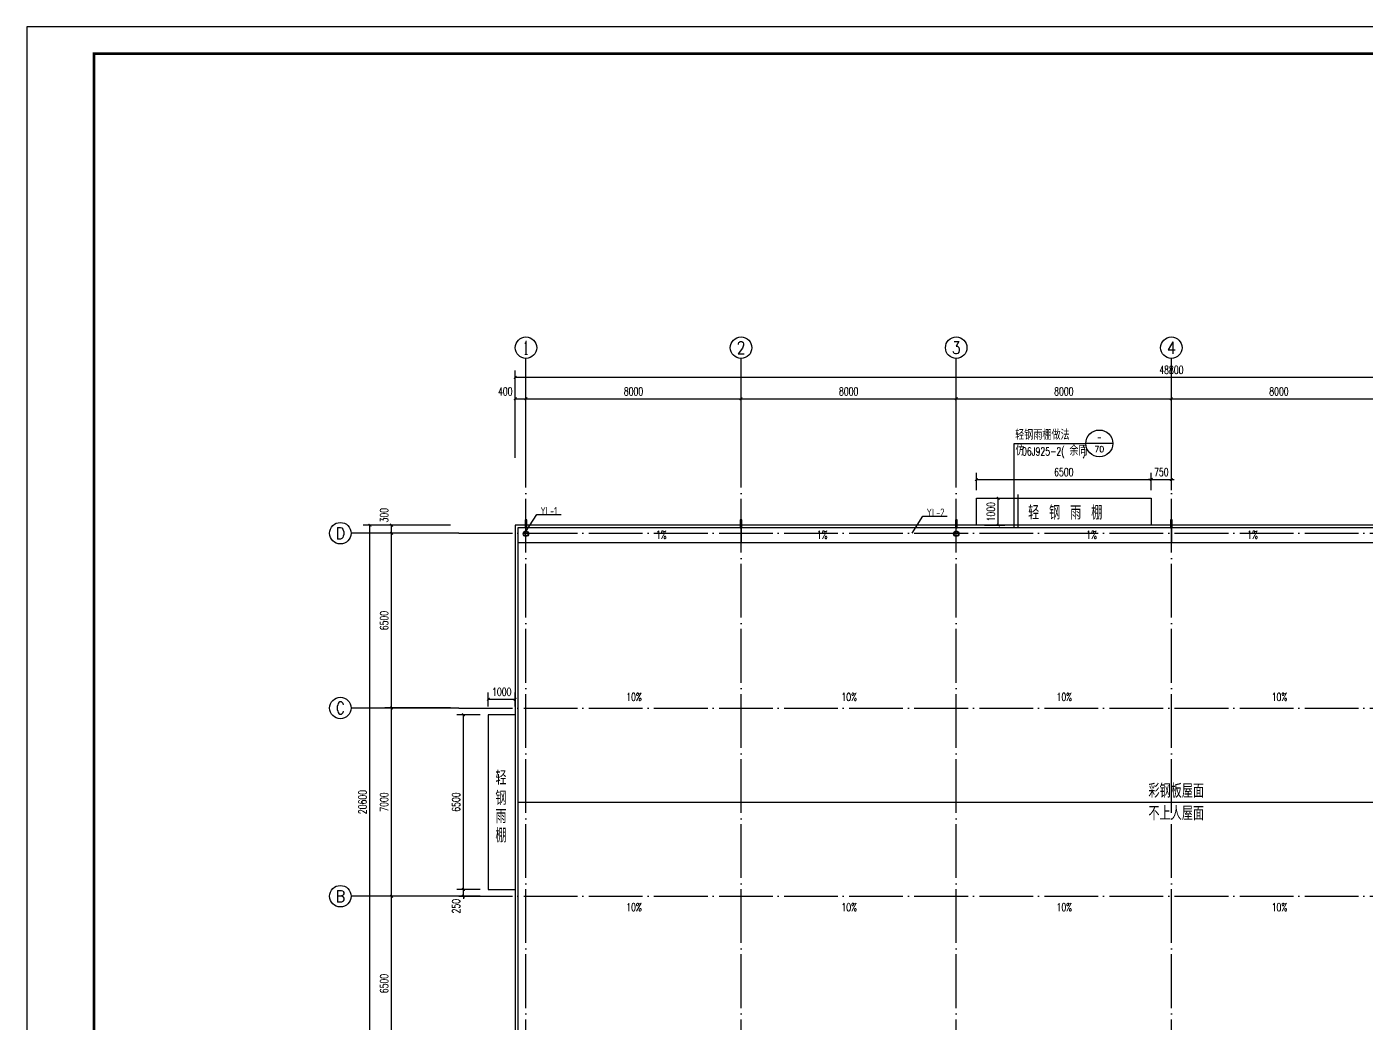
# Model space of a CAD drawing. Extents: x 4579863 to 4663963, y -547270 to -273670.
# Drawn here: x 4579863 to 4629669, y -524930 to -487870 of the extents above; entities that cross this region are included whole.
import ezdxf
from ezdxf.enums import TextEntityAlignment as Align

# ---------------------------------------------------------------- set-up
doc = ezdxf.new("R2010")
doc.units = 0
doc.header["$LTSCALE"] = 1000
doc.header["$MEASUREMENT"] = 0
doc.linetypes.add('DOTE', pattern=[2.42, 2, -0.2, 0.02, -0.2])
doc.layers.get('0').update_dxf_attribs({"linetype": 'CONTINUOUS'})
doc.layers.get('Defpoints').update_dxf_attribs({"linetype": 'CONTINUOUS'})
for name, color, linetype in [('11', 134, 'CONTINUOUS'), ('AXIS', 3, 'CONTINUOUS'), ('AXIS_TEXT', 7, 'CONTINUOUS'), ('DIM_IDEN', 3, 'CONTINUOUS'), ('DIM_SYMB', 3, 'CONTINUOUS'), ('DOTE', 252, 'CONTINUOUS'), ('PUB_DIM', 3, 'CONTINUOUS'), ('PUB_TEXT', 7, 'CONTINUOUS'), ('PUB_TITLE', 4, 'CONTINUOUS'), ('雨水管', 5, 'CONTINUOUS')]:
    doc.layers.add(name, color=color, linetype=linetype)
doc.layers.add('_0', color=7, linetype='CONTINUOUS', lineweight=25)
doc.styles.add('_HZTXT', font='txt.shx', dxfattribs={"width": 0.8, "bigfont": 'HZTXT.shx'})
doc.styles.add('_TCH_AXIS', font='COMPLEX', dxfattribs={"bigfont": 'GBCBIG'})
doc.styles.add('_TCH_DIM', font='SIMPLEX', dxfattribs={"bigfont": 'GBCBIG'})
doc.styles.add('_TCH_DIM_T3', font='SIMPLEX', dxfattribs={"width": 0.705882, "bigfont": 'GBCBIG'})
doc.styles.add('_TCH_LABEL', font='COMPLEX', dxfattribs={"bigfont": 'GBCBIG'})
doc.styles.add('COMPLEX', font='COMPLEX')
doc.styles.add('SCEI', font='sceie.shx', dxfattribs={"width": 0.8, "bigfont": 'sceic.shx'})
doc.dimstyles.new('_TCH_ARCH&&100', dxfattribs={"dimtxt": 297.5, "dimasz": 100, "dimexe": 250, "dimexo": 300, "dimgap": 126.25, "dimtad": 1, "dimdec": 0, "dimzin": 0, "dimdsep": 46, "dimtxsty": '_TCH_DIM_T3', "dimblk": 'ARCHTICK', "dimcen": 0.09, "dimclrt": 7, "dimazin": 2, "dimtfac": 1, "dimtdec": 0, "dimtix": 1, "dimtmove": 2, "dimatfit": 3, "dimfxl": 0, "dimtolj": 1, "dimtzin": 0, "dimarcsym": 0})

# ---------------------------------------------------------------- blocks, each defined once
blk = doc.blocks.new('_ArchTick')
at = {"color": 0, "linetype": 'ByBlock', "const_width": 0.4}
blk.add_lwpolyline([(-0.5, -0.5), (0.5, 0.5)], dxfattribs=at)
blk = doc.blocks.new('*D414')
at = {"layer": 'Defpoints', "color": 0}
for p in [(4598024, -512880), (4597024, -513456), (4598024, -513456)]:
    blk.add_point(p, dxfattribs=at)
at = {"layer": 'PUB_DIM', "color": 0, "lineweight": -2}
for p, q in [((4597024, -513156), (4597024, -512630)), ((4597024, -512880), (4598024, -512880)), ((4598024, -513156), (4598024, -512630))]:
    blk.add_line(p, q, dxfattribs=at)
at = {"layer": 'PUB_DIM', "color": 0, "lineweight": -2, "xscale": 100, "yscale": 100, "zscale": 100, "rotation": 180}
blk.add_blockref('_ArchTick', (4597024, -512880), dxfattribs=at)
at = {"layer": 'PUB_DIM', "color": 0, "lineweight": -2, "xscale": 100, "yscale": 100, "zscale": 100}
blk.add_blockref('_ArchTick', (4598024, -512880), dxfattribs=at)
at = {"layer": 'PUB_DIM', "color": 7, "insert": (4597524, -512605), "char_height": 297.5, "attachment_point": 5, "style": '_TCH_DIM_T3'}
blk.add_mtext('\\A1;1000', dxfattribs=at)
blk = doc.blocks.new('*D415')
at = {"layer": 'Defpoints', "color": 0}
for p in [(4596099, -519956), (4597024, -519956), (4597024, -520206)]:
    blk.add_point(p, dxfattribs=at)
at = {"layer": 'PUB_DIM', "color": 0, "lineweight": -2}
for p, q in [((4596724, -519956), (4595849, -519956)), ((4596099, -519956), (4596099, -519856)), ((4596099, -520206), (4596099, -519956)), ((4596724, -520206), (4595849, -520206)), ((4596099, -520206), (4596099, -520306))]:
    blk.add_line(p, q, dxfattribs=at)
at = {"layer": 'PUB_DIM', "color": 0, "lineweight": -2, "xscale": 100, "yscale": 100, "zscale": 100}
for p, rotation in [((4596099, -519956), 270), ((4596099, -520206), 90)]:
    blk.add_blockref('_ArchTick', p, dxfattribs=dict(at, rotation=rotation))
at = {"layer": 'PUB_DIM', "color": 7, "insert": (4595824, -520576), "char_height": 297.5, "attachment_point": 5, "rotation": 90, "style": '_TCH_DIM_T3'}
blk.add_mtext('\\A1;250', dxfattribs=at)
blk = doc.blocks.new('*D416')
at = {"layer": 'Defpoints', "color": 0}
for p in [(4596099, -513456), (4597024, -513456), (4597024, -519956)]:
    blk.add_point(p, dxfattribs=at)
at = {"layer": 'PUB_DIM', "color": 0, "lineweight": -2}
for p, q in [((4596724, -513456), (4595849, -513456)), ((4596099, -519956), (4596099, -513456)), ((4596724, -519956), (4595849, -519956))]:
    blk.add_line(p, q, dxfattribs=at)
at = {"layer": 'PUB_DIM', "color": 0, "lineweight": -2, "xscale": 100, "yscale": 100, "zscale": 100}
for p, rotation in [((4596099, -513456), 90), ((4596099, -519956), 270)]:
    blk.add_blockref('_ArchTick', p, dxfattribs=dict(at, rotation=rotation))
at = {"layer": 'PUB_DIM', "color": 7, "insert": (4595824, -516706), "char_height": 297.5, "attachment_point": 5, "rotation": 90, "style": '_TCH_DIM_T3'}
blk.add_mtext('\\A1;6500', dxfattribs=at)
blk = doc.blocks.new('*D423')
at = {"layer": 'Defpoints', "color": 0}
for p in [(4615174, -505406), (4615987, -505406), (4615174, -506406)]:
    blk.add_point(p, dxfattribs=at)
at = {"layer": 'PUB_DIM', "color": 0, "lineweight": -2}
for p, q in [((4615474, -505406), (4616237, -505406)), ((4615987, -506406), (4615987, -505406)), ((4615474, -506406), (4616237, -506406))]:
    blk.add_line(p, q, dxfattribs=at)
at = {"layer": 'PUB_DIM', "color": 0, "lineweight": -2, "xscale": 100, "yscale": 100, "zscale": 100}
for p, rotation in [((4615987, -505406), 90), ((4615987, -506406), 270)]:
    blk.add_blockref('_ArchTick', p, dxfattribs=dict(at, rotation=rotation))
at = {"layer": 'PUB_DIM', "color": 7, "insert": (4615712, -505906), "char_height": 297.5, "attachment_point": 5, "rotation": 90, "style": '_TCH_DIM_T3'}
blk.add_mtext('\\A1;1000', dxfattribs=at)
blk = doc.blocks.new('*D424')
at = {"layer": 'Defpoints', "color": 0}
for p in [(4621674, -504706), (4615174, -505406), (4621674, -505406)]:
    blk.add_point(p, dxfattribs=at)
at = {"layer": 'PUB_DIM', "color": 0, "lineweight": -2}
for p, q in [((4615174, -505106), (4615174, -504456)), ((4621674, -505106), (4621674, -504456)), ((4615174, -504706), (4621674, -504706))]:
    blk.add_line(p, q, dxfattribs=at)
at = {"layer": 'PUB_DIM', "color": 0, "lineweight": -2, "xscale": 100, "yscale": 100, "zscale": 100, "rotation": 180}
blk.add_blockref('_ArchTick', (4615174, -504706), dxfattribs=at)
at = {"layer": 'PUB_DIM', "color": 0, "lineweight": -2, "xscale": 100, "yscale": 100, "zscale": 100}
blk.add_blockref('_ArchTick', (4621674, -504706), dxfattribs=at)
at = {"layer": 'PUB_DIM', "color": 7, "insert": (4618424, -504431), "char_height": 297.5, "attachment_point": 5, "style": '_TCH_DIM_T3'}
blk.add_mtext('\\A1;6500', dxfattribs=at)
blk = doc.blocks.new('*D425')
at = {"layer": 'Defpoints', "color": 0}
for p in [(4622424, -504706), (4621674, -505406), (4622424, -505406)]:
    blk.add_point(p, dxfattribs=at)
at = {"layer": 'PUB_DIM', "color": 0, "lineweight": -2}
for p, q in [((4621674, -505106), (4621674, -504456)), ((4622424, -505106), (4622424, -504456)), ((4621674, -504706), (4621574, -504706)), ((4621674, -504706), (4622424, -504706)), ((4622424, -504706), (4622524, -504706))]:
    blk.add_line(p, q, dxfattribs=at)
at = {"layer": 'PUB_DIM', "color": 0, "lineweight": -2, "xscale": 100, "yscale": 100, "zscale": 100}
blk.add_blockref('_ArchTick', (4621674, -504706), dxfattribs=at)
at = {"layer": 'PUB_DIM', "color": 0, "lineweight": -2, "xscale": 100, "yscale": 100, "zscale": 100, "rotation": 180}
blk.add_blockref('_ArchTick', (4622424, -504706), dxfattribs=at)
at = {"layer": 'PUB_DIM', "color": 7, "insert": (4622049, -504431), "char_height": 297.5, "attachment_point": 5, "style": '_TCH_DIM_T3'}
blk.add_mtext('\\A1;750', dxfattribs=at)
blk = doc.blocks.new('*D428')
at = {"layer": 'AXIS', "color": 0, "lineweight": -2}
for p, q in [((4595624, -520206), (4593174, -520206)), ((4593424, -526706), (4593424, -520206)), ((4595624, -526706), (4593174, -526706))]:
    blk.add_line(p, q, dxfattribs=at)
at = {"layer": 'Defpoints', "color": 0}
for p in [(4593424, -520206), (4595924, -520206), (4595924, -526706)]:
    blk.add_point(p, dxfattribs=at)
at = {"layer": 'AXIS', "color": 0, "lineweight": -2, "xscale": 100, "yscale": 100, "zscale": 100}
for p, rotation in [((4593424, -520206), 90), ((4593424, -526706), 270)]:
    blk.add_blockref('_ArchTick', p, dxfattribs=dict(at, rotation=rotation))
at = {"layer": 'AXIS', "color": 7, "insert": (4593149, -523456), "char_height": 297.5, "attachment_point": 5, "rotation": 90, "style": '_TCH_DIM_T3'}
blk.add_mtext('\\A1;6500', dxfattribs=at)
blk = doc.blocks.new('*D429')
at = {"layer": 'AXIS', "color": 0, "lineweight": -2}
for p, q in [((4595624, -513206), (4593174, -513206)), ((4593424, -520206), (4593424, -513206)), ((4595624, -520206), (4593174, -520206))]:
    blk.add_line(p, q, dxfattribs=at)
at = {"layer": 'Defpoints', "color": 0}
for p in [(4593424, -513206), (4595924, -513206), (4595924, -520206)]:
    blk.add_point(p, dxfattribs=at)
at = {"layer": 'AXIS', "color": 0, "lineweight": -2, "xscale": 100, "yscale": 100, "zscale": 100}
for p, rotation in [((4593424, -513206), 90), ((4593424, -520206), 270)]:
    blk.add_blockref('_ArchTick', p, dxfattribs=dict(at, rotation=rotation))
at = {"layer": 'AXIS', "color": 7, "insert": (4593149, -516706), "char_height": 297.5, "attachment_point": 5, "rotation": 90, "style": '_TCH_DIM_T3'}
blk.add_mtext('\\A1;7000', dxfattribs=at)
blk = doc.blocks.new('*D387')
at = {"layer": 'AXIS', "color": 0, "lineweight": -2}
for p, q in [((4595624, -506706), (4593174, -506706)), ((4593424, -513206), (4593424, -506706)), ((4595624, -513206), (4593174, -513206))]:
    blk.add_line(p, q, dxfattribs=at)
at = {"layer": 'Defpoints', "color": 0}
for p in [(4593424, -506706), (4595924, -506706), (4595924, -513206)]:
    blk.add_point(p, dxfattribs=at)
at = {"layer": 'AXIS', "color": 0, "lineweight": -2, "xscale": 100, "yscale": 100, "zscale": 100}
for p, rotation in [((4593424, -506706), 90), ((4593424, -513206), 270)]:
    blk.add_blockref('_ArchTick', p, dxfattribs=dict(at, rotation=rotation))
at = {"layer": 'AXIS', "color": 7, "insert": (4593149, -509956), "char_height": 297.5, "attachment_point": 5, "rotation": 90, "style": '_TCH_DIM_T3'}
blk.add_mtext('\\A1;6500', dxfattribs=at)
blk = doc.blocks.new('*D388')
at = {"layer": 'AXIS', "color": 0, "lineweight": -2}
for p, q in [((4595624, -506406), (4593174, -506406)), ((4593424, -506706), (4593424, -506406)), ((4595624, -506706), (4593174, -506706))]:
    blk.add_line(p, q, dxfattribs=at)
at = {"layer": 'Defpoints', "color": 0}
for p in [(4593424, -506406), (4595924, -506406), (4595924, -506706)]:
    blk.add_point(p, dxfattribs=at)
at = {"layer": 'AXIS', "color": 0, "lineweight": -2, "xscale": 100, "yscale": 100, "zscale": 100}
for p, rotation in [((4593424, -506406), 90), ((4593424, -506706), 270)]:
    blk.add_blockref('_ArchTick', p, dxfattribs=dict(at, rotation=rotation))
at = {"layer": 'AXIS', "color": 7, "insert": (4593149, -506036), "char_height": 297.5, "attachment_point": 5, "rotation": 90, "style": '_TCH_DIM_T3'}
blk.add_mtext('\\A1;300', dxfattribs=at)
blk = doc.blocks.new('*D389')
at = {"layer": 'AXIS', "color": 0, "lineweight": -2}
for p, q in [((4595624, -506406), (4592374, -506406)), ((4592624, -527006), (4592624, -506406)), ((4595624, -527006), (4592374, -527006))]:
    blk.add_line(p, q, dxfattribs=at)
at = {"layer": 'Defpoints', "color": 0}
for p in [(4592624, -506406), (4595924, -506406), (4595924, -527006)]:
    blk.add_point(p, dxfattribs=at)
at = {"layer": 'AXIS', "color": 0, "lineweight": -2, "xscale": 100, "yscale": 100, "zscale": 100}
for p, rotation in [((4592624, -506406), 90), ((4592624, -527006), 270)]:
    blk.add_blockref('_ArchTick', p, dxfattribs=dict(at, rotation=rotation))
at = {"layer": 'AXIS', "color": 7, "insert": (4592349, -516706), "char_height": 297.5, "attachment_point": 5, "rotation": 90, "style": '_TCH_DIM_T3'}
blk.add_mtext('\\A1;20600', dxfattribs=at)
blk = doc.blocks.new('_AXISO')
blk.add_circle((0, 0), 0.5)
at = {"layer": 'AXIS_TEXT', "style": 'COMPLEX', "width": 1.041667}
blk.add_attdef('A', text='', height=0.56, dxfattribs=at).set_placement((-0.25, -0.28), (0.25, -0.28), align=Align.FIT)
blk = doc.blocks.new('*D396')
at = {"layer": 'AXIS', "color": 0, "lineweight": -2}
for p, q in [((4598024, -503906), (4598024, -501456)), ((4598424, -503906), (4598424, -501456)), ((4598024, -501706), (4598424, -501706))]:
    blk.add_line(p, q, dxfattribs=at)
at = {"layer": 'Defpoints', "color": 0}
for p in [(4598424, -501706), (4598024, -504206), (4598424, -504206)]:
    blk.add_point(p, dxfattribs=at)
at = {"layer": 'AXIS', "color": 0, "lineweight": -2, "xscale": 100, "yscale": 100, "zscale": 100, "rotation": 180}
blk.add_blockref('_ArchTick', (4598024, -501706), dxfattribs=at)
at = {"layer": 'AXIS', "color": 0, "lineweight": -2, "xscale": 100, "yscale": 100, "zscale": 100}
blk.add_blockref('_ArchTick', (4598424, -501706), dxfattribs=at)
at = {"layer": 'AXIS', "color": 7, "insert": (4597654, -501431), "char_height": 297.5, "attachment_point": 5, "style": '_TCH_DIM_T3'}
blk.add_mtext('\\A1;400', dxfattribs=at)
blk = doc.blocks.new('*D397')
at = {"layer": 'AXIS', "color": 0, "lineweight": -2}
for p, q in [((4598424, -503906), (4598424, -501456)), ((4606424, -503906), (4606424, -501456)), ((4598424, -501706), (4606424, -501706))]:
    blk.add_line(p, q, dxfattribs=at)
at = {"layer": 'Defpoints', "color": 0}
for p in [(4606424, -501706), (4598424, -504206), (4606424, -504206)]:
    blk.add_point(p, dxfattribs=at)
at = {"layer": 'AXIS', "color": 0, "lineweight": -2, "xscale": 100, "yscale": 100, "zscale": 100, "rotation": 180}
blk.add_blockref('_ArchTick', (4598424, -501706), dxfattribs=at)
at = {"layer": 'AXIS', "color": 0, "lineweight": -2, "xscale": 100, "yscale": 100, "zscale": 100}
blk.add_blockref('_ArchTick', (4606424, -501706), dxfattribs=at)
at = {"layer": 'AXIS', "color": 7, "insert": (4602424, -501431), "char_height": 297.5, "attachment_point": 5, "style": '_TCH_DIM_T3'}
blk.add_mtext('\\A1;8000', dxfattribs=at)
blk = doc.blocks.new('*D398')
at = {"layer": 'AXIS', "color": 0, "lineweight": -2}
for p, q in [((4606424, -503906), (4606424, -501456)), ((4614424, -503906), (4614424, -501456)), ((4606424, -501706), (4614424, -501706))]:
    blk.add_line(p, q, dxfattribs=at)
at = {"layer": 'Defpoints', "color": 0}
for p in [(4614424, -501706), (4606424, -504206), (4614424, -504206)]:
    blk.add_point(p, dxfattribs=at)
at = {"layer": 'AXIS', "color": 0, "lineweight": -2, "xscale": 100, "yscale": 100, "zscale": 100, "rotation": 180}
blk.add_blockref('_ArchTick', (4606424, -501706), dxfattribs=at)
at = {"layer": 'AXIS', "color": 0, "lineweight": -2, "xscale": 100, "yscale": 100, "zscale": 100}
blk.add_blockref('_ArchTick', (4614424, -501706), dxfattribs=at)
at = {"layer": 'AXIS', "color": 7, "insert": (4610424, -501431), "char_height": 297.5, "attachment_point": 5, "style": '_TCH_DIM_T3'}
blk.add_mtext('\\A1;8000', dxfattribs=at)
blk = doc.blocks.new('*D399')
at = {"layer": 'AXIS', "color": 0, "lineweight": -2}
for p, q in [((4614424, -503906), (4614424, -501456)), ((4622424, -503906), (4622424, -501456)), ((4614424, -501706), (4622424, -501706))]:
    blk.add_line(p, q, dxfattribs=at)
at = {"layer": 'Defpoints', "color": 0}
for p in [(4622424, -501706), (4614424, -504206), (4622424, -504206)]:
    blk.add_point(p, dxfattribs=at)
at = {"layer": 'AXIS', "color": 0, "lineweight": -2, "xscale": 100, "yscale": 100, "zscale": 100, "rotation": 180}
blk.add_blockref('_ArchTick', (4614424, -501706), dxfattribs=at)
at = {"layer": 'AXIS', "color": 0, "lineweight": -2, "xscale": 100, "yscale": 100, "zscale": 100}
blk.add_blockref('_ArchTick', (4622424, -501706), dxfattribs=at)
at = {"layer": 'AXIS', "color": 7, "insert": (4618424, -501431), "char_height": 297.5, "attachment_point": 5, "style": '_TCH_DIM_T3'}
blk.add_mtext('\\A1;8000', dxfattribs=at)
blk = doc.blocks.new('*D400')
at = {"layer": 'AXIS', "color": 0, "lineweight": -2}
for p, q in [((4622424, -503906), (4622424, -501456)), ((4630424, -503906), (4630424, -501456)), ((4622424, -501706), (4630424, -501706))]:
    blk.add_line(p, q, dxfattribs=at)
at = {"layer": 'Defpoints', "color": 0}
for p in [(4630424, -501706), (4622424, -504206), (4630424, -504206)]:
    blk.add_point(p, dxfattribs=at)
at = {"layer": 'AXIS', "color": 0, "lineweight": -2, "xscale": 100, "yscale": 100, "zscale": 100, "rotation": 180}
blk.add_blockref('_ArchTick', (4622424, -501706), dxfattribs=at)
at = {"layer": 'AXIS', "color": 0, "lineweight": -2, "xscale": 100, "yscale": 100, "zscale": 100}
blk.add_blockref('_ArchTick', (4630424, -501706), dxfattribs=at)
at = {"layer": 'AXIS', "color": 7, "insert": (4626424, -501431), "char_height": 297.5, "attachment_point": 5, "style": '_TCH_DIM_T3'}
blk.add_mtext('\\A1;8000', dxfattribs=at)
blk = doc.blocks.new('*D404')
at = {"layer": 'AXIS', "color": 0, "lineweight": -2}
for p, q in [((4598024, -503906), (4598024, -500656)), ((4598024, -500906), (4646824, -500906)), ((4646824, -503906), (4646824, -500656))]:
    blk.add_line(p, q, dxfattribs=at)
at = {"layer": 'Defpoints', "color": 0}
for p in [(4646824, -500906), (4598024, -504206), (4646824, -504206)]:
    blk.add_point(p, dxfattribs=at)
at = {"layer": 'AXIS', "color": 0, "lineweight": -2, "xscale": 100, "yscale": 100, "zscale": 100, "rotation": 180}
blk.add_blockref('_ArchTick', (4598024, -500906), dxfattribs=at)
at = {"layer": 'AXIS', "color": 0, "lineweight": -2, "xscale": 100, "yscale": 100, "zscale": 100}
blk.add_blockref('_ArchTick', (4646824, -500906), dxfattribs=at)
at = {"layer": 'AXIS', "color": 7, "insert": (4622424, -500631), "char_height": 297.5, "attachment_point": 5, "style": '_TCH_DIM_T3'}
blk.add_mtext('\\A1;48800', dxfattribs=at)

msp = doc.modelspace()

# ---------------------------------------------------------------- linework, layer by layer
for points in [[(4606423.7, -506506.4), (4606423.7, -507056.4)], [(4622423.7, -506506.4), (4622423.7, -507056.4)], [(4598123.7, -507056.4), (4646723.7, -507056.4)]]:
    msp.add_lwpolyline(points)
at = {"layer": '11'}
for centre, radius in [((4598423.7, -506727.4), 100), ((4598423.7, -506727.4), 80), ((4614423.7, -506727.4), 100), ((4614423.7, -506727.4), 80)]:
    msp.add_circle(centre, radius, dxfattribs=at)
at = {"layer": '_0', "color": 0}
msp.add_line((4598123.7, -516706.4), (4646723.7, -516706.4), dxfattribs=at)
for points in [[(4615173.7, -506406.4), (4615173.7, -505406.4), (4621673.7, -505406.4), (4621673.7, -506406.4)], [(4598023.7, -513456.4), (4597023.7, -513456.4), (4597023.7, -519956.4), (4598023.7, -519956.4)]]:
    msp.add_lwpolyline(points, dxfattribs=at)
for points in [[(4646823.7, -506406.4), (4598023.7, -506406.4), (4598023.7, -527006.4), (4646823.7, -527006.4)], [(4646723.7, -506506.4), (4598123.7, -506506.4), (4598123.7, -526906.4), (4646723.7, -526906.4)]]:
    msp.add_lwpolyline(points, close=True, dxfattribs=at)
at = {"layer": 'AXIS', "color": 0}
for p, q in [((4598423.7, -504206.4), (4598423.7, -500206.4)), ((4606423.7, -504206.4), (4606423.7, -500206.4)), ((4614423.7, -504206.4), (4614423.7, -500206.4)), ((4622423.7, -504206.4), (4622423.7, -500206.4)), ((4595923.7, -506706.4), (4591923.7, -506706.4)), ((4595923.7, -513206.4), (4591923.7, -513206.4)), ((4595923.7, -520206.4), (4591923.7, -520206.4))]:
    msp.add_line(p, q, dxfattribs=at)
at = {"layer": 'DIM_IDEN'}
for p, q in [((4616573.2, -503367.9), (4619245.4, -503367.9)), ((4616573.2, -506472.4), (4616573.2, -503367.9)), ((4620245.4, -503367.9), (4619245.4, -503367.9))]:
    msp.add_line(p, q, dxfattribs=at)
at = {"layer": 'DIM_IDEN', "const_width": 50}
msp.add_lwpolyline([(4616723.2, -506472.4), (4616723.2, -505262.6)], dxfattribs=at)
at = {"layer": 'DIM_IDEN'}
msp.add_circle((4619745.4, -503367.9), 500, dxfattribs=at)
at = {"layer": 'DIM_SYMB'}
for points in [[(4603156.3, -506764.6, 0, 0, 0), (4600797.1, -506764.6, 80, 0, 0), (4600497.1, -506764.6, 0, 0, 0)], [(4609691, -506764.6, 0, 0, 0), (4612050.2, -506764.6, 80, 0, 0), (4612350.2, -506764.6, 0, 0, 0)], [(4619156.3, -506764.6, 0, 0, 0), (4616797.1, -506764.6, 80, 0, 0), (4616497.1, -506764.6, 0, 0, 0)], [(4625691, -506764.6, 0, 0, 0), (4628050.2, -506764.6, 80, 0, 0), (4628350.2, -506764.6, 0, 0, 0)], [(4602423.7, -512542.6, 0, 0, 0), (4602423.7, -509416.7, 80, 0, 0), (4602423.7, -509116.7, 0, 0, 0)], [(4610423.7, -512542.6, 0, 0, 0), (4610423.7, -509416.7, 80, 0, 0), (4610423.7, -509116.7, 0, 0, 0)], [(4618423.7, -512542.6, 0, 0, 0), (4618423.7, -509416.7, 80, 0, 0), (4618423.7, -509116.7, 0, 0, 0)], [(4626423.7, -512542.6, 0, 0, 0), (4626423.7, -509416.7, 80, 0, 0), (4626423.7, -509116.7, 0, 0, 0)], [(4602423.7, -520870.1, 0, 0, 0), (4602423.7, -523996, 80, 0, 0), (4602423.7, -524296, 0, 0, 0)], [(4610423.7, -520870.1, 0, 0, 0), (4610423.7, -523996, 80, 0, 0), (4610423.7, -524296, 0, 0, 0)], [(4618423.7, -520870.1, 0, 0, 0), (4618423.7, -523996, 80, 0, 0), (4618423.7, -524296, 0, 0, 0)], [(4626423.7, -520870.1, 0, 0, 0), (4626423.7, -523996, 80, 0, 0), (4626423.7, -524296, 0, 0, 0)]]:
    msp.add_lwpolyline(points, format="xyseb", dxfattribs=at)
at = {"layer": 'DOTE', "linetype": 'DOTE'}
for p, q in [((4598423.7, -529206.4), (4598423.7, -504206.4)), ((4606423.7, -529206.4), (4606423.7, -504206.4)), ((4614423.7, -529206.4), (4614423.7, -504206.4)), ((4622423.7, -529206.4), (4622423.7, -504206.4)), ((4595923.7, -506706.4), (4648923.7, -506706.4)), ((4595923.7, -513206.4), (4648923.7, -513206.4)), ((4595923.7, -520206.4), (4648923.7, -520206.4))]:
    msp.add_line(p, q, dxfattribs=at)
at = {"layer": 'PUB_TEXT', "color": 4}
for p, q in [((4598423.7, -506647.4), (4598825.7, -506013.2)), ((4598825.7, -506013.2), (4599728.3, -506013.2)), ((4612782.5, -506706.4), (4613184.5, -506072.2)), ((4613184.5, -506072.2), (4614087.1, -506072.2))]:
    msp.add_line(p, q, dxfattribs=at)
at = {"layer": 'PUB_TITLE', "color": 4}
msp.add_lwpolyline([(4579862.8, -547270.1), (4663962.8, -547270.1), (4663962.8, -487870.1), (4579862.8, -487870.1)], close=True, dxfattribs=at)
at = {"layer": 'PUB_TITLE', "color": 4, "const_width": 100}
msp.add_lwpolyline([(4582362.8, -546270.1), (4662962.8, -546270.1), (4662962.8, -488870.1), (4582362.8, -488870.1)], close=True, dxfattribs=at)
at = {"layer": '雨水管'}
for points in [[(4598390.9, -506506.4), (4598456.4, -506506.4), (4598456.4, -506206.4), (4598390.9, -506206.4)], [(4606390.9, -506506.4), (4606456.4, -506506.4), (4606456.4, -506206.4), (4606390.9, -506206.4)], [(4614390.9, -506506.4), (4614456.4, -506506.4), (4614456.4, -506206.4), (4614390.9, -506206.4)], [(4622390.9, -506506.4), (4622456.4, -506506.4), (4622456.4, -506206.4), (4622390.9, -506206.4)]]:
    msp.add_lwpolyline(points, close=True, dxfattribs=at)

# ---------------------------------------------------------------- block references
at = {"layer": 'AXIS', "color": 0}
ref = msp.add_blockref('_AXISO', (4598423.7, -499806.4), dxfattribs=dict(at, xscale=800, yscale=800, zscale=800))
ref.add_attrib('A', '1', dxfattribs={"layer": 'AXIS_TEXT', "color": 0, "height": 514.7, "style": '_TCH_AXIS'}).set_placement((4598313.4, -500063.7), (4598533.9, -500063.7), align=Align.FIT)
ref = msp.add_blockref('_AXISO', (4606423.7, -499806.4), dxfattribs=dict(at, xscale=800, yscale=800, zscale=800))
ref.add_attrib('A', '2', dxfattribs={"layer": 'AXIS_TEXT', "color": 0, "height": 465.9, "style": '_TCH_AXIS'}).set_placement((4606268.3, -500039.3), (4606579, -500039.3), align=Align.FIT)
ref = msp.add_blockref('_AXISO', (4614423.7, -499806.4), dxfattribs=dict(at, xscale=800, yscale=800, zscale=800))
ref.add_attrib('A', '3', dxfattribs={"layer": 'AXIS_TEXT', "color": 0, "height": 465.9, "style": '_TCH_AXIS'}).set_placement((4614268.3, -500039.3), (4614579, -500039.3), align=Align.FIT)
ref = msp.add_blockref('_AXISO', (4622423.7, -499806.4), dxfattribs=dict(at, xscale=800, yscale=800, zscale=800))
ref.add_attrib('A', '4', dxfattribs={"layer": 'AXIS_TEXT', "color": 0, "height": 445.4, "style": '_TCH_AXIS'}).set_placement((4622254, -500029.1), (4622593.3, -500029.1), align=Align.FIT)
ref = msp.add_blockref('_AXISO', (4591523.7, -506706.4), dxfattribs=dict(at, xscale=800, yscale=800, zscale=800))
ref.add_attrib('A', 'D', dxfattribs={"layer": 'AXIS_TEXT', "color": 0, "height": 435.3, "style": '_TCH_AXIS'}).set_placement((4591347.5, -506924), (4591699.8, -506924), align=Align.FIT)
ref = msp.add_blockref('_AXISO', (4591523.7, -513206.4), dxfattribs=dict(at, xscale=800, yscale=800, zscale=800))
ref.add_attrib('A', 'C', dxfattribs={"layer": 'AXIS_TEXT', "color": 0, "height": 455.7, "style": '_TCH_AXIS'}).set_placement((4591360.9, -513434.2), (4591686.4, -513434.2), align=Align.FIT)
ref = msp.add_blockref('_AXISO', (4591523.7, -520206.4), dxfattribs=dict(at, xscale=800, yscale=800, zscale=800))
ref.add_attrib('A', 'B', dxfattribs={"layer": 'AXIS_TEXT', "color": 0, "height": 435.3, "style": '_TCH_AXIS'}).set_placement((4591347.5, -520424), (4591699.8, -520424), align=Align.FIT)

# ---------------------------------------------------------------- texts
at = {"color": 4, "style": 'SCEI', "width": 0.8}
for s, p in [('YL-1', (4598961.5, -506028.1)), ('YL-2', (4613320.3, -506087.1))]:
    msp.add_text(s, height=300, dxfattribs=at).set_placement(p)
at = {"layer": 'PUB_DIM', "style": '_HZTXT', "width": 0.8}
for s, height, p in [('轻 钢 雨 棚', 517.24, (4617095.1, -506198)), ('轻', 517.2, (4597288.9, -516061.7)), ('彩钢板屋面', 517.24, (4621571.3, -516547)), ('钢', 517.2, (4597288.9, -516816.6)), ('雨', 517.2, (4597288.9, -517493.8)), ('不上人屋面', 517.24, (4621571.3, -517380.3)), ('棚', 517.2, (4597288.9, -518202.5))]:
    msp.add_text(s, height=height, dxfattribs=at).set_placement(p)
at = {"layer": 'PUB_TEXT', "style": '_TCH_DIM'}
for s, height, p in [('轻钢雨棚做法', 337.59, (4616615.3, -503225.5)), ('仿', 337.6, (4616624.8, -503811.6)), ('余同', 337.59, (4618630.6, -503811.6))]:
    msp.add_text(s, height=height, dxfattribs=at).set_placement(p)
at = {"layer": 'PUB_TEXT', "style": '_TCH_DIM', "width": 0.705882}
for s, p in [('06J925-2(', (4616870.6, -503811.6)), (')', (4619122.1, -503811.6)), ('1%%%', (4603261.3, -506913.3)), ('1%%%', (4609246, -506913.3)), ('1%%%', (4619261.3, -506913.3)), ('1%%%', (4625246, -506913.3)), ('10%', (4602153.7, -512945.1)), ('10%', (4610153.7, -512945.1)), ('10%', (4618153.7, -512945.1)), ('10%', (4626153.7, -512945.1)), ('10%', (4602153.7, -520765.1)), ('10%', (4610153.7, -520765.1)), ('10%', (4618153.7, -520765.1)), ('10%', (4626153.7, -520765.1))]:
    msp.add_text(s, height=297.5, dxfattribs=at).set_placement(p)
at = {"layer": 'PUB_TEXT', "style": '_TCH_LABEL'}
msp.add_text('70', height=219.66, dxfattribs=at).set_placement((4619567.6, -503686.6), (4619923.2, -503686.6), align=Align.FIT)
at = {"layer": 'PUB_TEXT', "style": '_TCH_LABEL', "width": 0.777778}
msp.add_text('-', height=261, dxfattribs=at).set_placement((4619658.4, -503275.3), (4619832.4, -503275.3), align=Align.FIT)

# ---------------------------------------------------------------- dimensions: what is measured, and where the dimension line sits
at = {"layer": 'AXIS', "color": 0}
for p1, p2, distance, picture, middle in [((4598023.7, -504206.4), (4646823.7, -504206.4), 3300, '*D404', (4622423.7, -500631.4)), ((4598423.7, -504206.4), (4606423.7, -504206.4), 2500, '*D397', (4602423.7, -501431.4)), ((4606423.7, -504206.4), (4614423.7, -504206.4), 2500, '*D398', (4610423.7, -501431.4)), ((4614423.7, -504206.4), (4622423.7, -504206.4), 2500, '*D399', (4618423.7, -501431.4)), ((4622423.7, -504206.4), (4630423.7, -504206.4), 2500, '*D400', (4626423.7, -501431.4)), ((4595923.7, -527006.4), (4595923.7, -506406.4), 3300, '*D389', (4592348.7, -516706.4)), ((4595923.7, -513206.4), (4595923.7, -506706.4), 2500, '*D387', (4593148.7, -509956.4)), ((4595923.7, -520206.4), (4595923.7, -513206.4), 2500, '*D429', (4593148.7, -516706.4)), ((4595923.7, -526706.4), (4595923.7, -520206.4), 2500, '*D428', (4593148.7, -523456.4))]:
    dim = msp.add_aligned_dim(p1=p1, p2=p2, distance=distance, dimstyle='_TCH_ARCH&&100', dxfattribs=at)
    dim.commit()
    dim.dimension.update_dxf_attribs({"geometry": picture, "text_midpoint": middle})
for base, p1, p2, angle, picture, middle in [((4598423.7, -501706.4), (4598023.7, -504206.4), (4598423.7, -504206.4), 360, '*D396', (4597653.7, -501431.4)), ((4593423.7, -506406.4), (4595923.7, -506706.4), (4595923.7, -506406.4), 90, '*D388', (4593148.7, -506036.4))]:
    dim = msp.add_linear_dim(base=base, p1=p1, p2=p2, angle=angle, dimstyle='_TCH_ARCH&&100', dxfattribs=at)
    dim.commit()
    dim.dimension.update_dxf_attribs({"geometry": picture, "text_midpoint": middle, "dimtype": 161})
at = {"layer": 'PUB_DIM', "color": 0}
for p1, p2, distance, picture, middle in [((4615173.7, -505406.4), (4621673.7, -505406.4), 700.1, '*D424', (4618423.7, -504431.3)), ((4621673.7, -505406.4), (4622423.7, -505406.4), 700.1, '*D425', (4622048.7, -504431.3)), ((4615173.7, -506406.4), (4615173.7, -505406.4), -813.6, '*D423', (4615712.3, -505906.4)), ((4597023.7, -513456.4), (4598023.7, -513456.4), 576.5, '*D414', (4597523.7, -512604.8)), ((4597023.7, -519956.4), (4597023.7, -513456.4), 924.6, '*D416', (4595824, -516706.4))]:
    dim = msp.add_aligned_dim(p1=p1, p2=p2, distance=distance, dimstyle='_TCH_ARCH&&100', dxfattribs=at)
    dim.commit()
    dim.dimension.update_dxf_attribs({"geometry": picture, "text_midpoint": middle})
dim = msp.add_linear_dim(base=(4596099, -519956.4), p1=(4597023.7, -520206.4), p2=(4597023.7, -519956.4), angle=90, dimstyle='_TCH_ARCH&&100', dxfattribs=at)
dim.commit()
dim.dimension.update_dxf_attribs({"geometry": '*D415', "text_midpoint": (4595824, -520576.4), "dimtype": 161})

doc.saveas('drawing.dxf')
